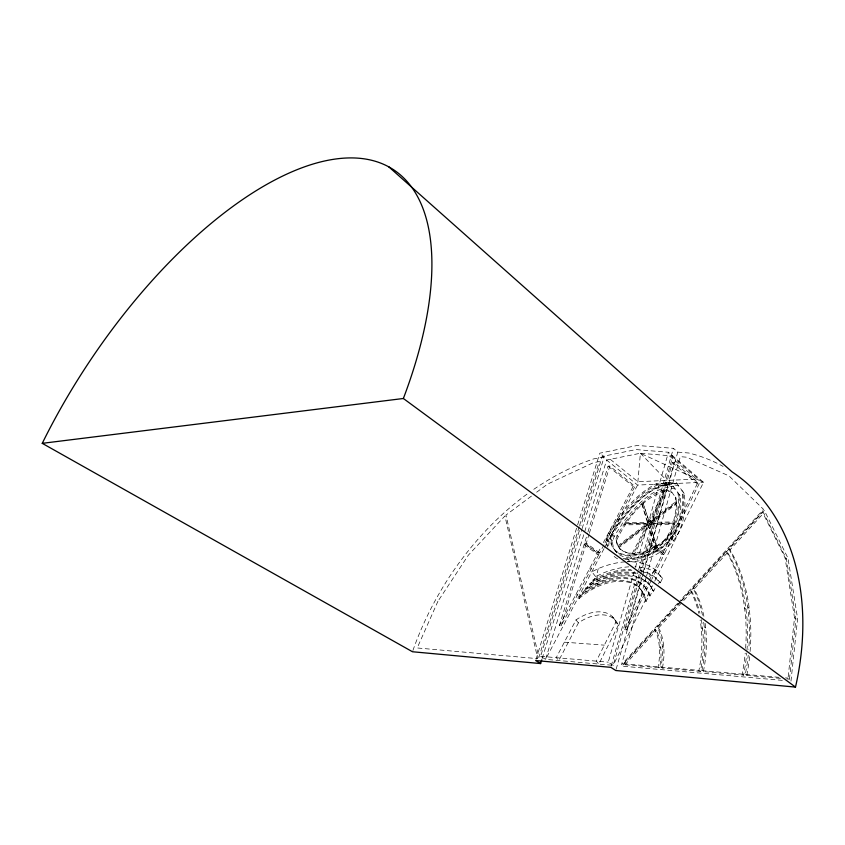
<?xml version="1.0" encoding="UTF-8"?>
<svg xmlns="http://www.w3.org/2000/svg" width="845" height="845" viewBox="0 0 845 845"><rect width="100%" height="100%" fill="white"/><g stroke="black" fill="none" stroke-linecap="round" stroke-linejoin="round"><path stroke-width="0.63" stroke-dasharray="4.22 3.17" d="M675.303 489.107L668.015 487.227C648.073 490.934 634.458 508.056 622.522 523.087C619.353 529.899 612.234 535.751 612.688 543.821A40.37 24.252 -35.7 0 0 666.494 543.831C678.324 531.526 682.686 512.334 680.067 495.751L673.148 486.065L665.86 484.206C645.897 487.966 632.271 505.088 620.293 520.129C617.114 526.942 609.974 532.794 610.417 540.863A40.444 24.188 -35.7 0 0 664.233 540.768C676.063 528.463 680.489 509.303 677.901 492.698M608.685 545.754C609.53 530.322 623.578 518.978 631.944 507.074C644.165 495.392 660.251 479.622 678.704 485.97M627.592 561.629A45.049 27.061 -35.7 0 0 668.733 545.859C682.433 533.015 686.932 511.521 684.144 493.48L676.56 482.928L656.174 483.784C640.193 492.022 627.824 505.373 617.125 519.559C613.47 527.1 605.675 533.797 606.404 542.807A45.123 26.998 -35.7 0 0 607.122 546.081M579.353 530.628L540.62 656.311L545.574 659.353L613.174 665.353L672.863 456.025L640.404 453.247L637.595 485.051L604.629 547.497M790.973 681.133L797.606 618.635L788.005 558.196L764.303 510.412L681.545 600.922M762.359 511.88L763.69 513.042L786.431 559.01L795.905 619.005L789.473 679.158L788.047 678.102L794.522 617.896L785.079 557.869L762.359 511.88L728.707 548.69L732.752 556.126A205.43 149.238 -60.5 0 1 747.582 605.411L748.786 616.512A205.43 149.238 -60.5 0 1 748.754 649.213M703.684 622.279A138.168 101.178 -59.9 0 1 704.138 625.881L704.762 633.243A138.168 101.178 -59.9 0 1 703.103 664.244L701.931 670.613L703.389 671.617L743.663 675.144L745.374 664.952A201.775 146.755 -60.5 0 0 746.748 653.037M780.431 678.366L746.832 675.419L745.396 674.394L747.17 663.779A205.43 149.238 -60.5 0 0 748.216 655.255M746.832 675.419L748.607 664.814A205.187 149.28 -60.5 0 0 749.642 656.301M743.663 675.144L742.216 674.12L743.938 663.916A202.018 146.713 -60.5 0 0 745.205 653.174M680.003 601.957L657.347 626.747L658.234 628.722A70.399 52.052 -59.4 0 1 662.258 645.622L662.48 649.309A70.399 52.052 -59.4 0 1 661.381 664.688L660.917 667.054L662.374 668.036L700.399 671.363L701.498 665.385A134.608 98.696 -60 0 0 703.124 635.218L702.533 628.046A134.608 98.696 -60 0 0 701.139 618.804M703.389 671.617L704.55 665.258A138.01 101.21 -60 0 0 706.188 634.278L705.564 626.927A138.01 101.21 -60 0 0 704.931 622.131M700.399 671.363L698.942 670.36L700.04 664.381A134.767 98.675 -59.9 0 0 701.699 634.183L701.107 627.001A134.767 98.675 -59.9 0 0 700.125 620.029M624.92 559.517A45.102 27.019 -35.7 0 0 667.223 543.81C680.88 530.966 685.453 509.472 682.707 491.441L684.144 493.48M648.178 524.766L655.72 547.718L648.178 524.766L633.085 554.341L632.324 553.338L627.603 552.82L623.114 551.183L619.596 548.563C638.45 563.805 670.539 545.532 674.247 522.981L673.507 521.957L676.338 507.56L675.852 502.796L650.206 522.305L650.946 523.308L674.247 522.981L677.067 508.574L675.989 498.032L671.173 491.23L666.018 489.889L649.425 522.39L642.865 502.669L648.083 497.885L658.107 491.705L664.793 489.931L665.511 490.934M662.374 668.036L662.839 665.67A70.315 52.063 -59.5 0 0 663.938 650.301L663.705 646.615A70.315 52.063 -59.5 0 0 659.681 629.726L657.347 626.747M659.554 667.782L658.086 666.8L658.477 664.825A66.998 49.528 -59.4 0 0 659.544 650.206L659.343 646.689A66.998 49.528 -59.4 0 0 655.54 630.613L654.97 629.335L623.473 663.79L624.941 664.751L659.554 667.782L659.945 665.797A66.913 49.538 -59.5 0 0 661.001 651.199L660.79 647.692A66.913 49.538 -59.5 0 0 656.987 631.616L654.97 629.335M598.239 568.643L597.035 573.586L597.32 585.511M646.256 577.167L621.508 664.688L679.2 601.577M646.605 575.899L680.309 456.659L686.626 457.198L728.971 475.883L763.521 509.334L680.088 600.605M651.125 580.663L626.736 629.874L624.772 629.747L640.32 575.149M640.679 573.882L648.992 544.676L650.935 544.676L664.001 554.69L651.706 579.49M649.414 543.208L672.377 462.564L674.299 462.458L699.195 483.678L664.635 553.401L662.691 553.39L649.414 543.208L651.358 543.208L664.635 553.401M626.736 629.874L641.682 577.251M643.108 572.245L650.935 544.676M651.358 543.208L674.299 462.458M616.142 669.24L677.774 452.117L673.402 448.325L637.225 445.452L599.792 453.195L577.631 524.829M652.498 585.712L613.174 665.353L608.242 662.174L635.091 568.601M635.461 567.333L668.479 452.265L636 449.572L602.21 456.48L580.906 525.601M611.188 666.071L638.324 571.125M638.683 569.857L673.402 448.325M559.358 625.68L584.106 544.613L585.881 544.613L599.031 554.162L561.143 625.786L559.358 625.68L597.257 554.151L599.031 554.162M603.964 544.835L599.675 552.936L597.911 552.926L584.539 543.208L587.624 533.111M588.004 531.843L608.051 466.176L609.815 466.081L634.933 486.297L604.576 543.673M561.143 625.786L585.881 544.613M599.675 552.936L586.314 543.208L588.965 534.505M589.345 533.258L609.815 466.081M579.174 526.826L538.867 657.442L505.954 515.07L534.061 494.145M579.564 525.569L599.327 461.528L593.243 462.754L547.592 484.079L535.096 493.374M542.163 658.53L581.719 529.91M582.11 528.643L604.207 456.775L599.792 453.195M536.047 659.29L577.241 526.086M615.942 539.015L617.093 535.476L624.223 523.868L647.048 523.551L647.788 524.555L618.477 546.842L617.188 545.078L615.942 539.015L617.948 546.071L620.357 549.546M616.702 539.997C626.789 519.326 642.971 497.103 666.209 490.755L671.891 492.244L671.173 491.23M623.05 558.376A45.123 26.998 -35.7 0 0 666.462 542.786C680.172 529.942 684.735 508.479 681.978 490.417M676.56 482.928L677.278 483.942L670.243 482.527L669.599 484.122L665.575 482.727C645.052 486.572 630.898 504.412 618.466 519.823C614.685 527.618 606.425 534.452 607.164 543.789A45.102 27.019 -35.7 0 0 607.882 547.074M656.322 545.923C665.543 541.624 670.265 532.519 673.011 523.192L649.351 523.52L657.083 546.937L649.351 523.52M641.851 571.6A70.822 45.229 -39.3 0 1 655.287 577.822L660.283 582.86L662.533 578.286L654.959 569.488A75.934 48.165 -39.3 0 0 627.455 561.756M578.878 598.746A51.471 32.67 -39.3 0 1 645.981 601.524L649.182 595.028L648.759 593.327A56.351 35.765 -39.3 0 0 584.096 591.035L582.131 592.567L578.878 598.746L578.086 597.774L584.687 592.609L599.01 584.698A51.503 32.638 -39.3 0 1 637.31 585.86L641.894 590.866M649.182 595.028L649.974 596.042L652.836 590.232L650.513 586.039A61.189 38.902 -39.3 0 0 591.817 584.265L585.838 588.014L582.923 593.539L582.131 592.567M652.836 590.232L653.618 591.246L656.227 585.944M658.509 583.895L659.512 581.846L654.526 576.808A70.864 45.197 -39.3 0 0 639.908 570.343M654.738 581.159L703.536 482.305L668.479 452.265M624.772 629.747L648.59 581.782M649.171 580.61L662.057 554.669L664.001 554.69M662.691 553.39L697.273 483.752L699.195 483.678M618.308 625.226L598.841 664.086L596.316 661.086L615.868 622.205A35.395 22.561 -40.3 0 0 575.984 619.924L556.274 657.611L558.798 660.526L578.434 622.86A35.332 22.614 -40.3 0 1 618.308 625.226L615.868 622.205M648.918 525.77L634.32 554.352L633.56 553.348L645.094 551.299L654.959 546.704M675.989 498.032L675.271 497.018L675.746 501.719L649.911 521.376L650.65 522.368L666.737 490.892L666.018 489.889M632.324 553.338L646.943 524.787L647.692 525.791L619.005 547.602L618.244 546.609L646.943 524.787M648.685 521.386L664.793 489.931M585.838 588.014L586.62 588.976L589.271 583.937L591.87 582.311A66.026 42.039 -39.3 0 1 636.655 572.995M589.271 583.937L590.053 584.909L592.609 580.029L601.809 575.561A70.864 45.197 -39.3 0 1 631.12 569.403M592.609 580.029L593.391 581.001L595.672 576.639L602.506 573.322A75.691 48.345 -39.3 0 1 628.775 566.837M604.017 548.659L545.574 659.353L606.636 460.05L640.404 453.247L703.536 482.305L637.595 485.051L602.21 456.48M597.911 552.926L600.953 547.19M603.383 542.596L633.18 486.371L634.933 486.297M655.181 569.699L649.287 576.512M642.358 504.602L648.168 523.351L625.701 523.668L624.951 522.675L636.454 508.553L641.672 503.757L642.401 504.75M680.869 601.006L690.46 590.518L691.865 591.574L693.893 595.672A134.608 98.696 -60 0 1 699.913 613.227M702.459 615.234A138.168 101.178 -59.9 0 0 695.224 592.683L692.858 587.898L726.288 551.331L727.651 552.44L731.326 559.221A201.775 146.755 -60.5 0 1 745.829 607.671L747.001 618.572A201.775 146.755 -60.5 0 1 746.853 651.717M680.647 601.894L621.92 666.135L783.114 680.436M624.941 664.751L656.417 630.338M658.783 627.75L691.865 591.574M703.885 616.29A138.01 101.21 -60 0 0 696.629 593.739L694.252 588.965L727.651 552.44M750.085 651.474A205.187 149.28 -60.5 0 0 750.191 617.589L748.976 606.499A205.187 149.28 -60.5 0 0 734.115 557.235L730.069 549.799L763.69 513.042M638.186 586.779L645.591 579.934M582.923 593.539L584.888 592.007A56.309 35.796 -39.3 0 1 649.541 594.341L649.974 596.042M617.716 545.859L647.048 523.551M650.65 522.368L676.475 502.743L675.746 501.719M650.946 523.308L676.782 503.662M590.053 584.909L592.641 583.282A65.984 42.07 -39.3 0 1 637.426 573.998M586.62 588.976L592.598 585.236A61.146 38.933 -39.3 0 1 651.294 587.053L653.618 591.246M593.391 581.001L602.58 576.543A70.822 45.229 -39.3 0 1 631.88 570.396M604.207 456.775L593.539 458.941A252.623 184.97 -60.2 0 0 531.949 490.596M665.575 482.727L670.243 482.527M624.951 522.675L647.428 522.347L648.168 523.351M650.206 522.305L673.507 521.957M647.788 524.555L624.962 524.861L624.223 523.868M650.09 524.523L673.75 524.206L673.011 523.192M584.539 543.208L586.314 543.208M589.472 568.854L591.246 568.886M654.4 570.079L656.354 570.121M575.688 594.859L577.473 594.933M564.344 642.179L604.323 645.157M677.774 452.117L688.812 453.015A252.623 184.97 -60.2 0 1 723.056 466.398M540.62 656.311L608.242 662.174M623.473 663.79L658.086 666.8M660.917 667.054L698.942 670.36M701.931 670.613L742.216 674.12M745.396 674.394L779.005 677.32M785.47 677.88L788.047 678.102M786.896 678.926L789.473 679.158M673.866 487.079L666.578 485.22C646.626 488.959 633 506.081 621.033 521.122C617.864 527.935 610.734 533.776 611.178 541.846A40.423 24.209 -35.7 0 0 664.983 541.793C676.824 529.488 681.228 510.317 678.62 493.723L680.067 495.751M659.364 647.143L660.822 648.136M662.29 646.161L663.737 647.154M701.181 627.951L702.617 628.997M584.106 544.613L597.257 554.151M704.234 626.927L705.649 627.962M692.858 587.898L694.252 588.965M648.992 544.676L662.057 554.669M744.582 608.041L745.987 609.129M747.751 606.963L749.145 608.051M608.051 466.176L633.18 486.371M794.522 617.896L795.905 619.005M610.28 459.321L637.89 481.692L696.597 479.115L669.208 455.708M728.707 548.69L730.069 549.799M785.079 557.869L786.431 559.01M672.377 462.564L697.273 483.752M671.701 456.099L701.625 481.713M662.533 578.286L658.804 574.558A75.691 48.345 -39.3 0 0 634.965 566.741M640.404 453.247L666.642 480.425M575.984 619.924L578.434 622.86M612.54 616.839L614.97 619.85M595.672 576.639L591.806 571.78L598.64 568.442A75.934 48.165 -39.3 0 1 626.208 561.798M645.981 601.524L643.774 594.774L641.112 589.852M645.812 587.94L646.594 588.954M606.425 538.793L608.696 541.729M615.245 550.539L616.776 552.514M606.414 540.198L607.175 541.18M608.611 533.322L610.872 536.258M627.613 558.735L629.926 561.735M610.417 538.233L612.688 541.18M629.504 555.059L631.796 558.059M611.896 533.723L614.157 536.67M650.513 586.039L651.294 587.053M617.093 535.476L617.843 536.469M659.512 581.846L660.283 582.86M617.716 518.841L618.466 519.823M653.914 547.296L654.664 548.31M649.562 523.52L650.301 524.523M665.511 538.899L666.261 539.923M642.865 502.669L649.425 522.39M669.314 540.061L670.074 541.085M667.096 538.033L669.356 541.096M671.448 538.011L673.708 541.085M668.31 534.79L669.06 535.814M674.204 533.533L676.454 536.617M670.603 532.868L672.852 535.941M656.174 483.784L656.892 484.787M680.405 517.731L681.144 518.756M675.852 502.796L676.581 503.81M665.86 484.206L668.015 487.227M726.288 551.331L729.953 558.112A202.018 146.713 -60.5 0 1 744.434 606.583L745.596 617.494A202.018 146.713 -60.5 0 1 745.427 650.671M690.46 590.518L692.488 594.616A134.767 98.675 -59.9 0 1 698.762 613.28M641.672 503.757L647.428 522.347M617.589 558.83A45.049 27.061 -35.7 0 1 613.195 555.482M412.899 650.513A252.623 184.97 -60.2 0 1 527.681 493.638M437.942 601.27L417.187 647.967L537.758 658.667L504.919 515.999L468.394 555.123L437.942 601.27"/><path stroke-width="1.27" d="M388.637 166.708L732.129 471.911A252.623 184.97 -60.2 0 1 795.494 687.091L403.371 398.491A333.31 149.037 -56.8 0 0 337.419 158.775A333.31 149.037 -56.8 0 0 42.25 443.34L412.466 651.748L540.62 663.568L541.782 659.787M42.25 443.34L403.371 398.491M795.494 687.091L615.773 670.507L610.829 667.339L535.656 660.547L540.62 663.568"/></g></svg>
